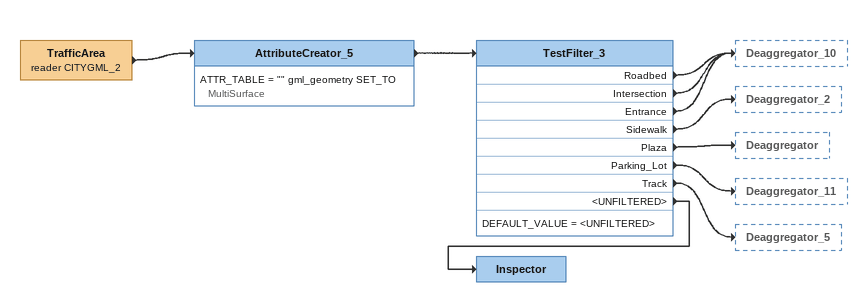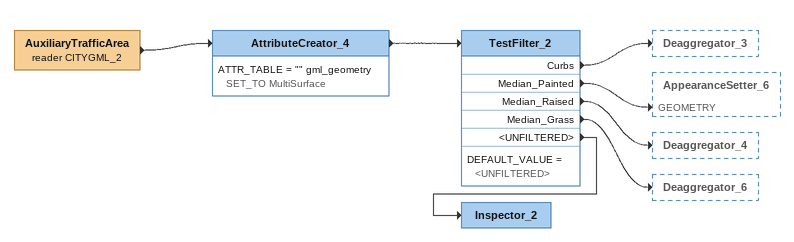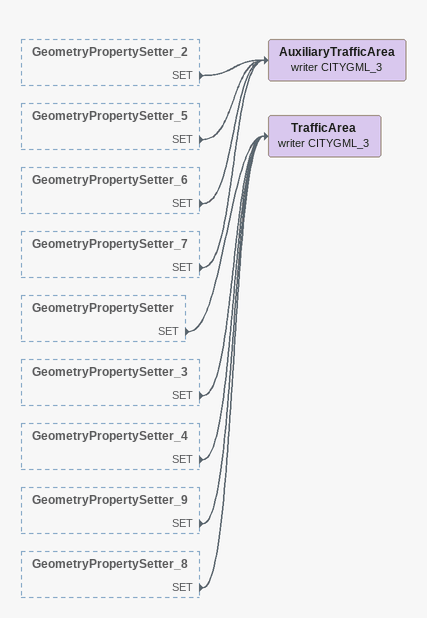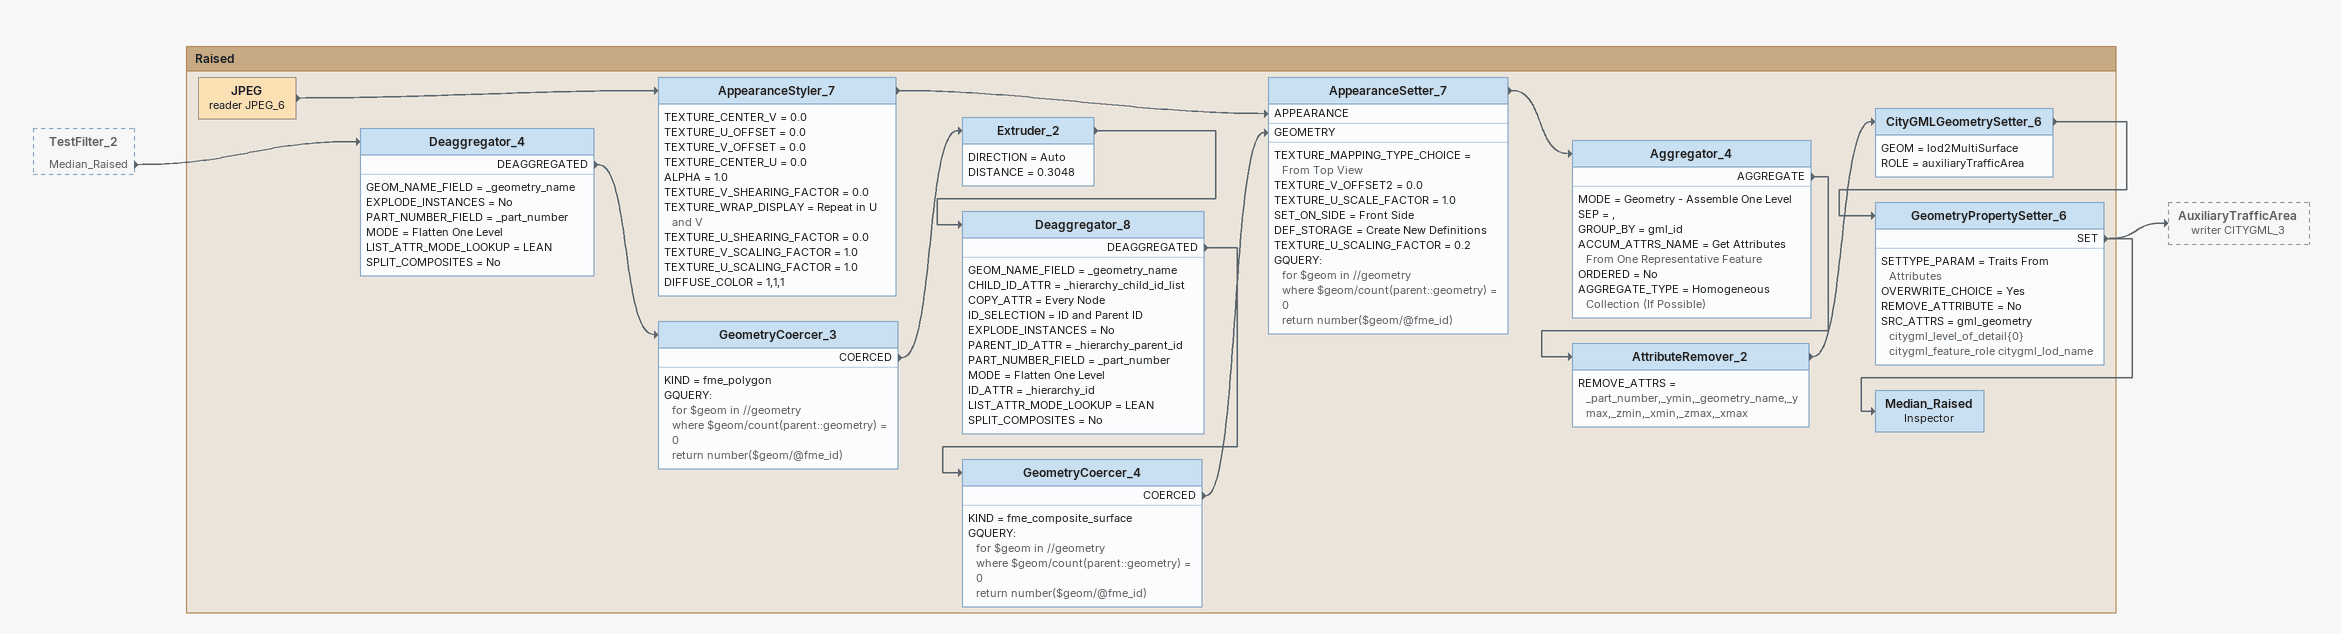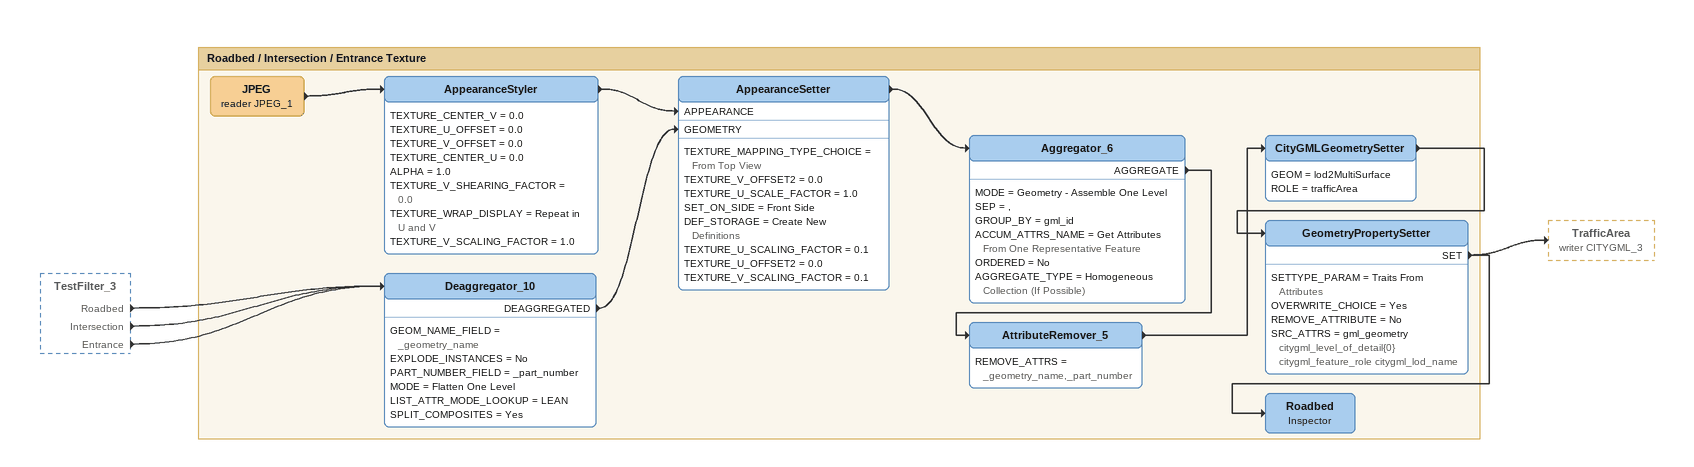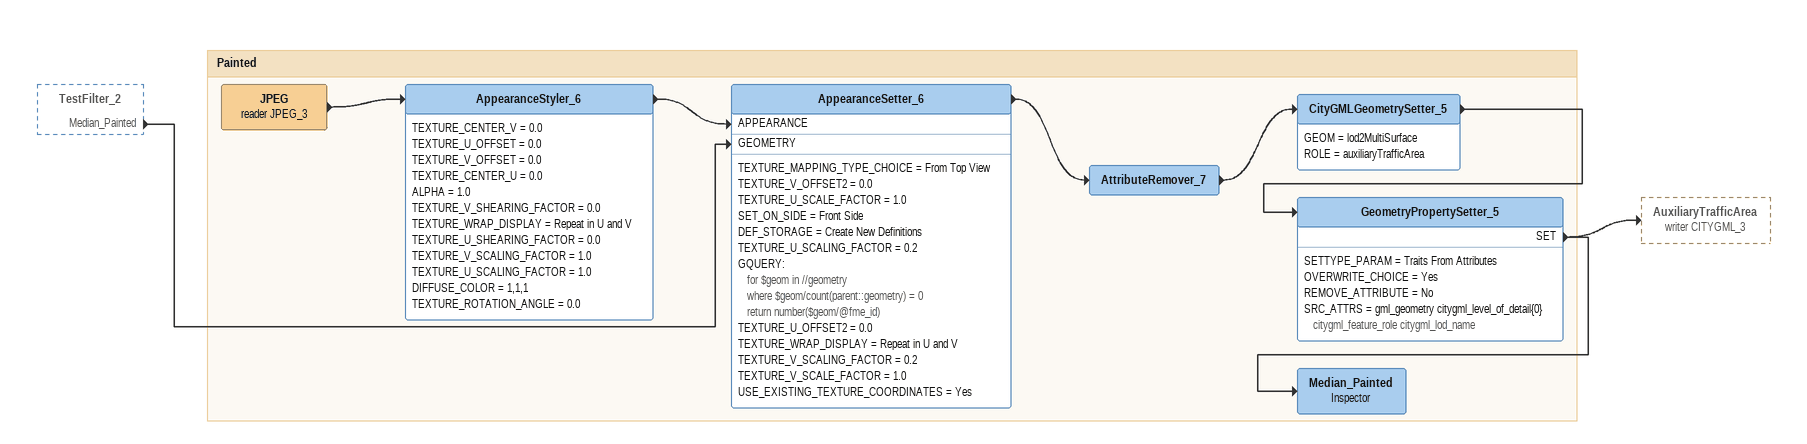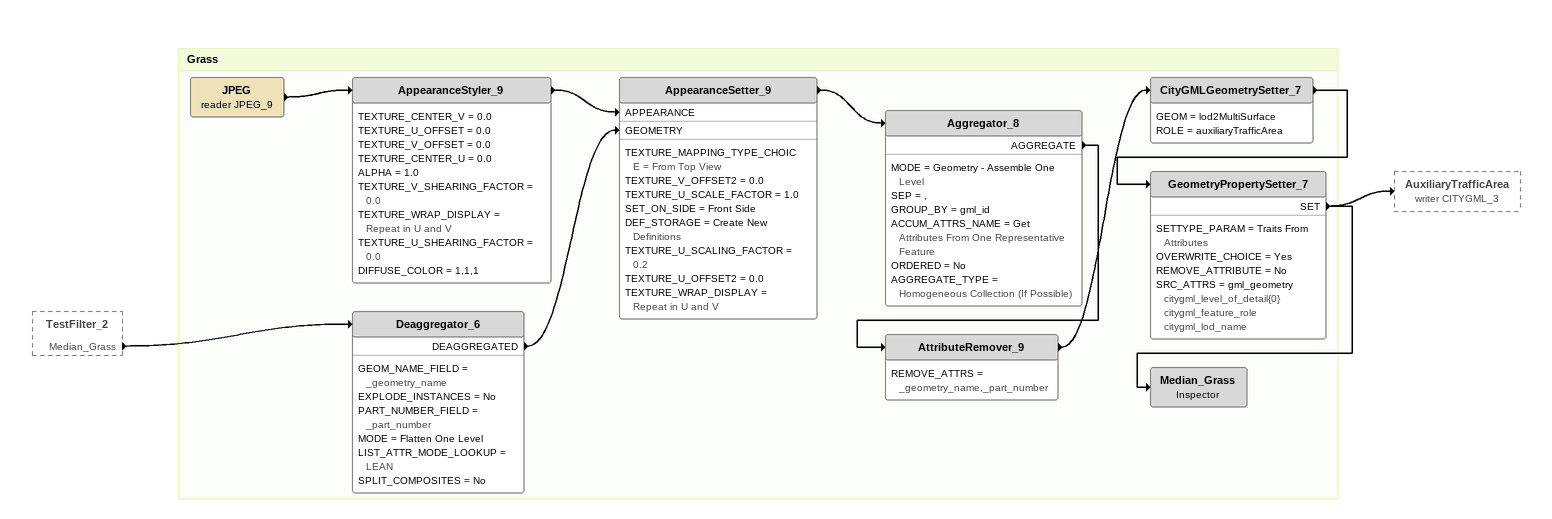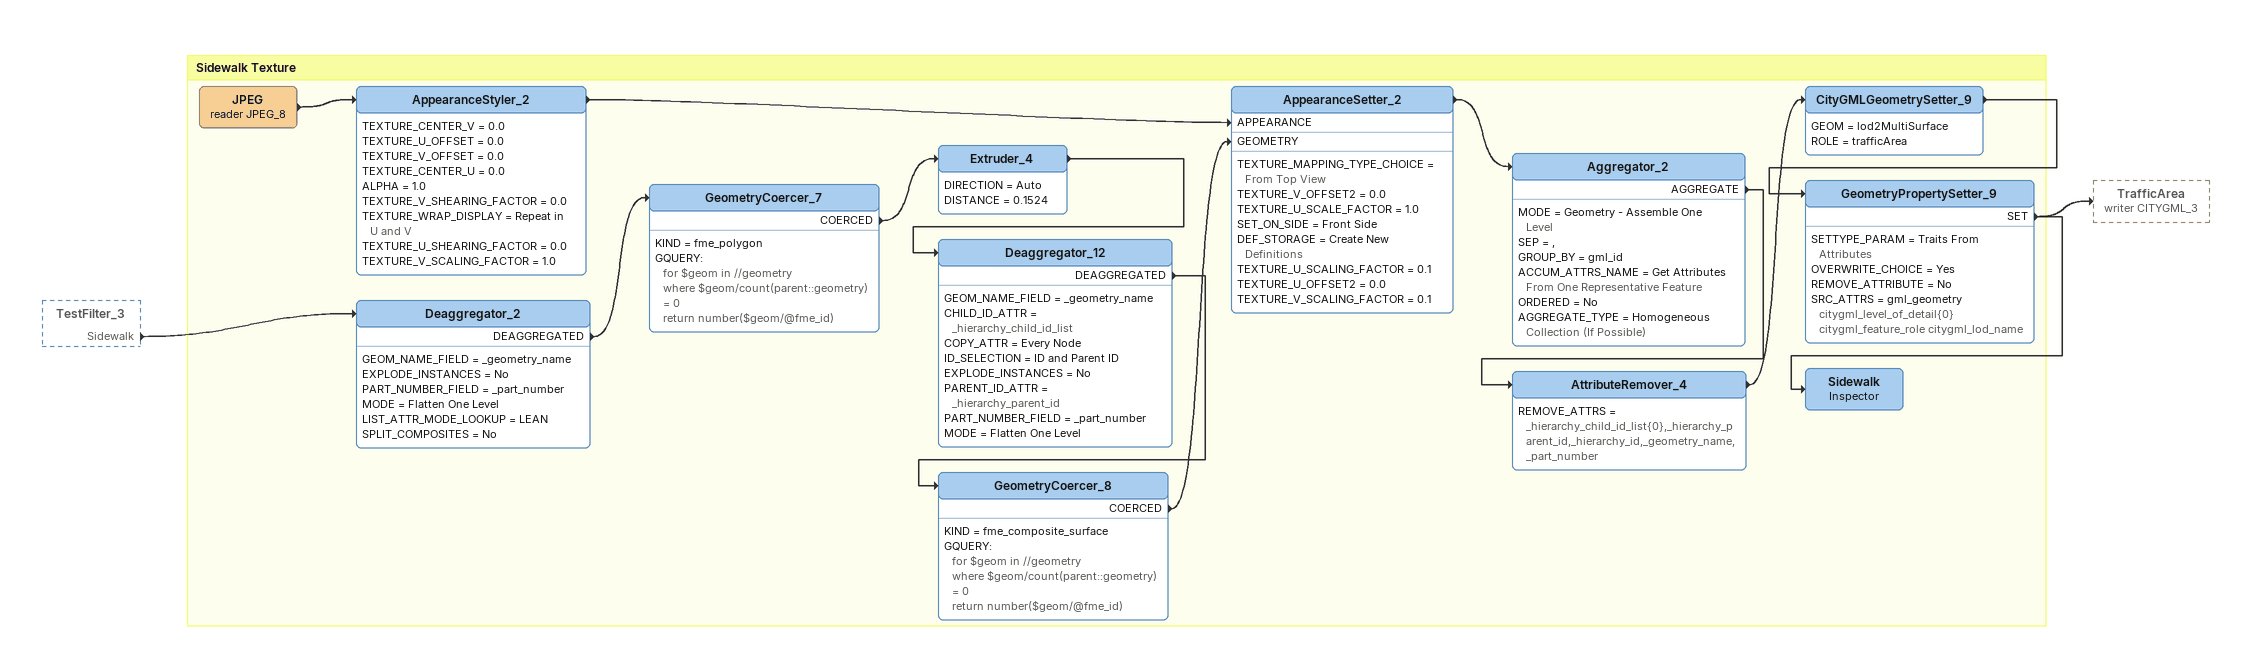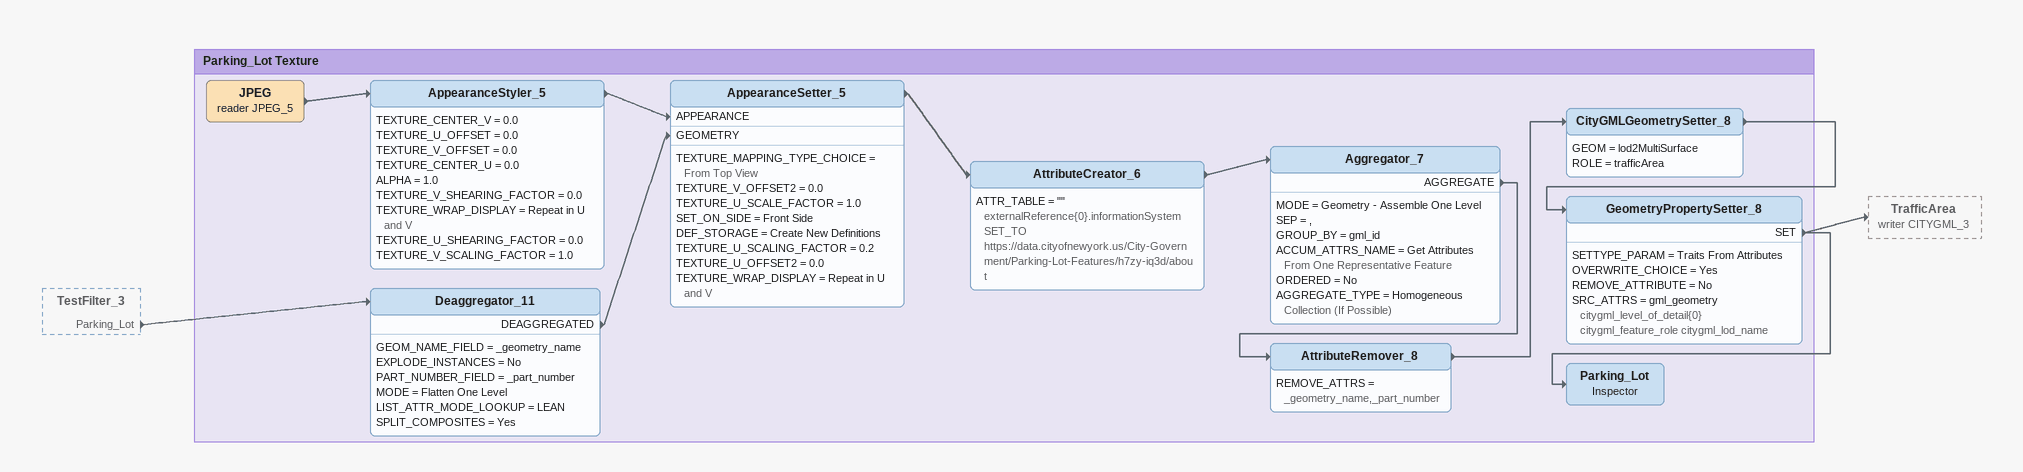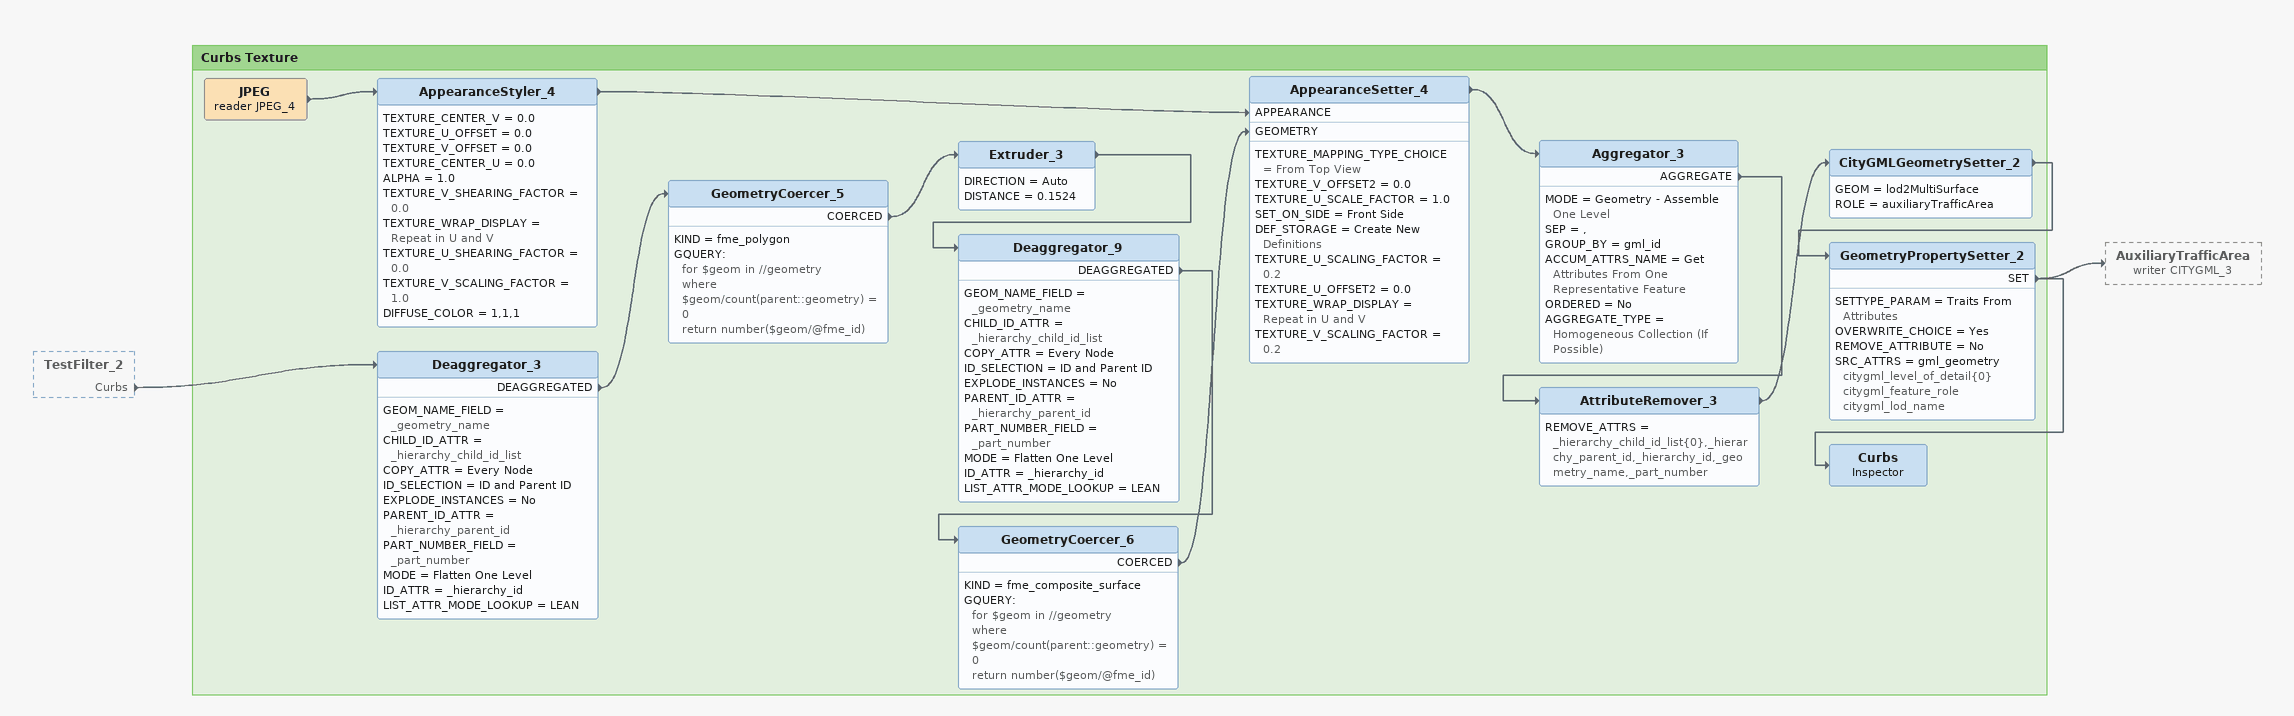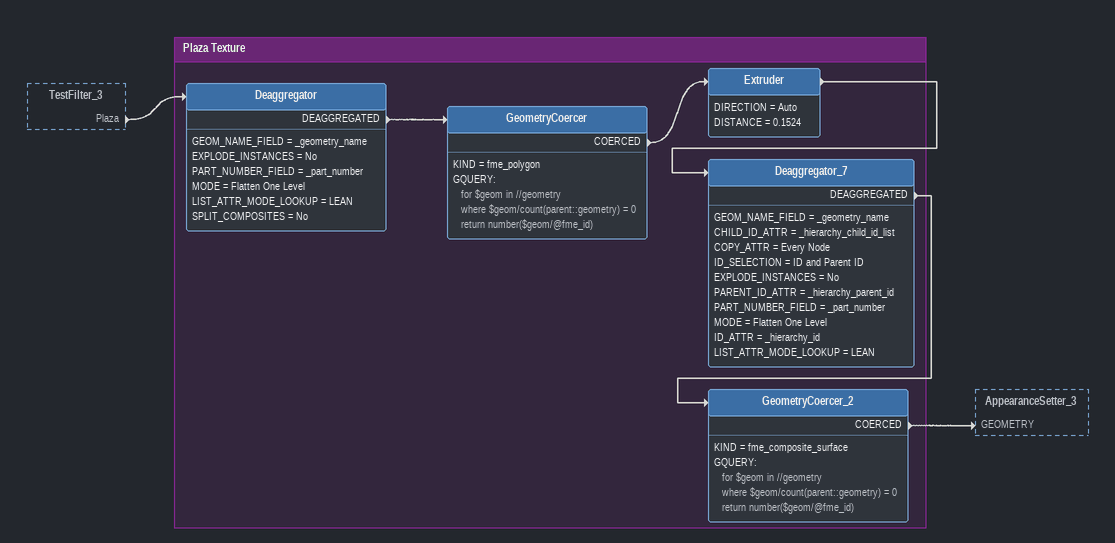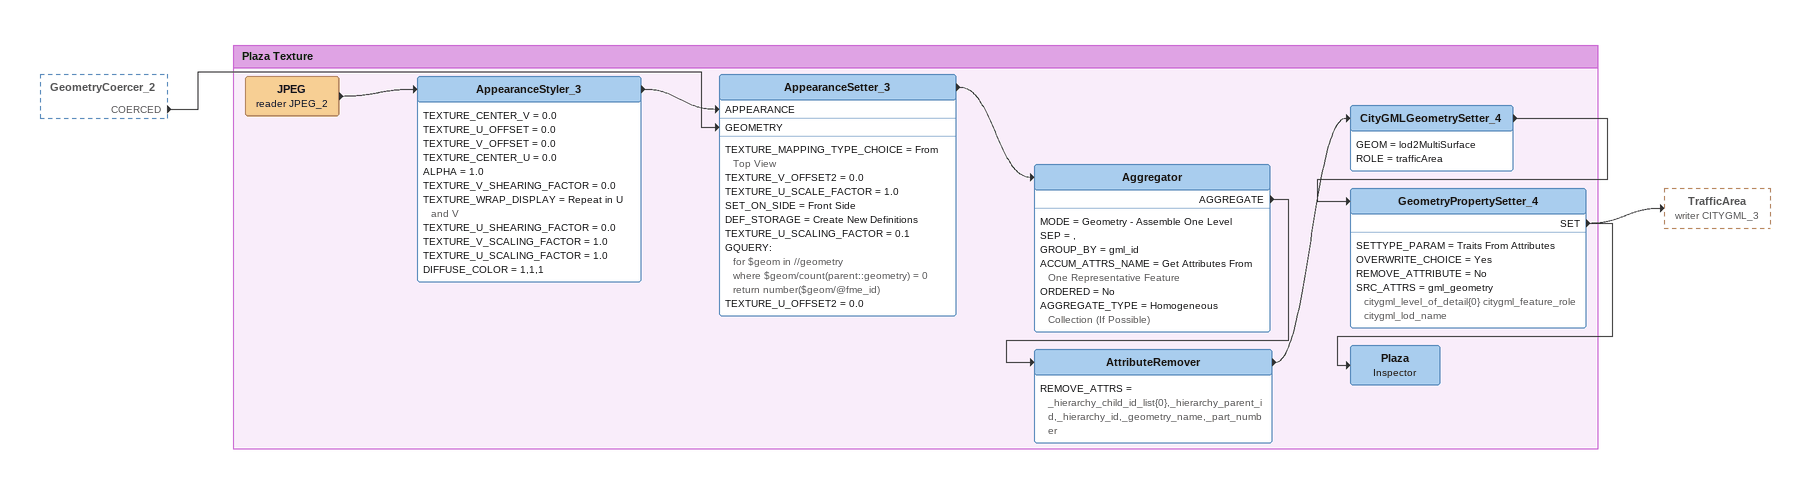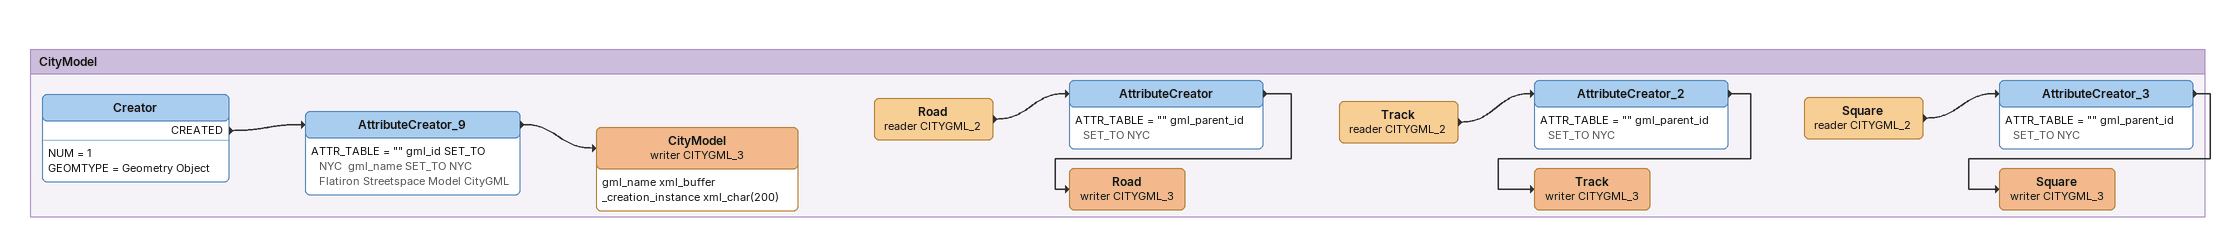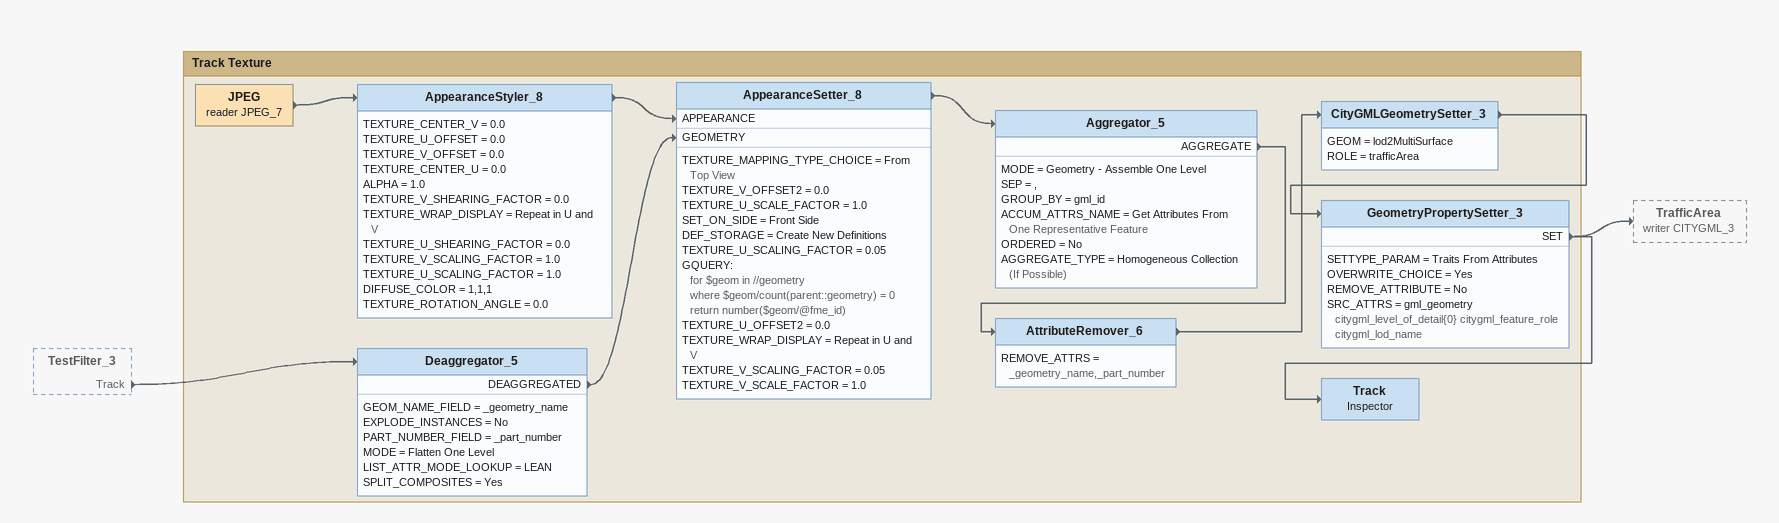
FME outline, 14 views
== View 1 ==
TrafficArea (reader CITYGML_2)
    -> AttributeCreator_5
AttributeCreator_5
    ATTR_TABLE = "" gml_geometry SET_TO MultiSurface
    -> TestFilter_3
TestFilter_3
    DEFAULT_VALUE = <UNFILTERED>
    Roadbed -> Deaggregator_10
    Intersection -> Deaggregator_10
    Entrance -> Deaggregator_10
    Sidewalk -> Deaggregator_2
    Plaza -> Deaggregator
    Parking_Lot -> Deaggregator_11
    Track -> Deaggregator_5
    <UNFILTERED> -> Inspector
Inspector

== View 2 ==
AuxiliaryTrafficArea (reader CITYGML_2)
    -> AttributeCreator_4
AttributeCreator_4
    ATTR_TABLE = "" gml_geometry SET_TO MultiSurface
    -> TestFilter_2
TestFilter_2
    DEFAULT_VALUE = <UNFILTERED>
    Curbs -> Deaggregator_3
    Median_Painted -> AppearanceSetter_6 [GEOMETRY]
    Median_Raised -> Deaggregator_4
    Median_Grass -> Deaggregator_6
    <UNFILTERED> -> Inspector_2
Inspector_2

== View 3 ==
GeometryPropertySetter_2 [outside]
    SET -> AuxiliaryTrafficArea (writer CITYGML_3)
GeometryPropertySetter_5 [outside]
    SET -> AuxiliaryTrafficArea (writer CITYGML_3)
GeometryPropertySetter_6 [outside]
    SET -> AuxiliaryTrafficArea (writer CITYGML_3)
GeometryPropertySetter_7 [outside]
    SET -> AuxiliaryTrafficArea (writer CITYGML_3)
GeometryPropertySetter [outside]
    SET -> TrafficArea (writer CITYGML_3)
GeometryPropertySetter_3 [outside]
    SET -> TrafficArea (writer CITYGML_3)
GeometryPropertySetter_4 [outside]
    SET -> TrafficArea (writer CITYGML_3)
GeometryPropertySetter_9 [outside]
    SET -> TrafficArea (writer CITYGML_3)
GeometryPropertySetter_8 [outside]
    SET -> TrafficArea (writer CITYGML_3)
AuxiliaryTrafficArea (writer CITYGML_3)
TrafficArea (writer CITYGML_3)

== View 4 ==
TestFilter_2 [outside]
    Median_Raised -> Deaggregator_4

Bookmark: Raised
Deaggregator_4
    GEOM_NAME_FIELD = _geometry_name
    EXPLODE_INSTANCES = No
    PART_NUMBER_FIELD = _part_number
    MODE = Flatten One Level
    LIST_ATTR_MODE_LOOKUP = LEAN
    SPLIT_COMPOSITES = No
    DEAGGREGATED -> GeometryCoercer_3
GeometryCoercer_3
    KIND = fme_polygon
    GQUERY:
      for $geom in //geometry
      where $geom/count(parent::geometry) = 0
      return number($geom/@fme_id)
    COERCED -> Extruder_2
Extruder_2
    DIRECTION = Auto
    DISTANCE = 0.3048
    -> Deaggregator_8
Deaggregator_8
    GEOM_NAME_FIELD = _geometry_name
    CHILD_ID_ATTR = _hierarchy_child_id_list
    COPY_ATTR = Every Node
    ID_SELECTION = ID and Parent ID
    EXPLODE_INSTANCES = No
    PARENT_ID_ATTR = _hierarchy_parent_id
    PART_NUMBER_FIELD = _part_number
    MODE = Flatten One Level
    ID_ATTR = _hierarchy_id
    LIST_ATTR_MODE_LOOKUP = LEAN
    SPLIT_COMPOSITES = No
    DEAGGREGATED -> GeometryCoercer_4
GeometryCoercer_4
    KIND = fme_composite_surface
    GQUERY:
      for $geom in //geometry
      where $geom/count(parent::geometry) = 0
      return number($geom/@fme_id)
    COERCED -> AppearanceSetter_7 [GEOMETRY]
JPEG (reader JPEG_6)
    -> AppearanceStyler_7
AppearanceStyler_7
    TEXTURE_CENTER_V = 0.0
    TEXTURE_U_OFFSET = 0.0
    TEXTURE_V_OFFSET = 0.0
    TEXTURE_CENTER_U = 0.0
    ALPHA = 1.0
    TEXTURE_V_SHEARING_FACTOR = 0.0
    TEXTURE_WRAP_DISPLAY = Repeat in U and V
    TEXTURE_U_SHEARING_FACTOR = 0.0
    TEXTURE_V_SCALING_FACTOR = 1.0
    TEXTURE_U_SCALING_FACTOR = 1.0
    DIFFUSE_COLOR = 1,1,1
    -> AppearanceSetter_7 [APPEARANCE]
AppearanceSetter_7
    TEXTURE_MAPPING_TYPE_CHOICE = From Top View
    TEXTURE_V_OFFSET2 = 0.0
    TEXTURE_U_SCALE_FACTOR = 1.0
    SET_ON_SIDE = Front Side
    DEF_STORAGE = Create New Definitions
    TEXTURE_U_SCALING_FACTOR = 0.2
    GQUERY:
      for $geom in //geometry
      where $geom/count(parent::geometry) = 0
      return number($geom/@fme_id)
    -> Aggregator_4
Aggregator_4
    MODE = Geometry - Assemble One Level
    SEP = ,
    GROUP_BY = gml_id
    ACCUM_ATTRS_NAME = Get Attributes From One Representative Feature
    ORDERED = No
    AGGREGATE_TYPE = Homogeneous Collection (If Possible)
    AGGREGATE -> AttributeRemover_2
AttributeRemover_2
    REMOVE_ATTRS = _part_number,_ymin,_geometry_name,_ymax,_zmin,_xmin,_zmax,_xmax
    -> CityGMLGeometrySetter_6
CityGMLGeometrySetter_6
    GEOM = lod2MultiSurface
    ROLE = auxiliaryTrafficArea
    -> GeometryPropertySetter_6
GeometryPropertySetter_6
    SETTYPE_PARAM = Traits From Attributes
    OVERWRITE_CHOICE = Yes
    REMOVE_ATTRIBUTE = No
    SRC_ATTRS = gml_geometry citygml_level_of_detail{0} citygml_feature_role citygml_lod_name
    SET -> AuxiliaryTrafficArea (writer CITYGML_3)
    SET -> Median_Raised
Median_Raised: Inspector

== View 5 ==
TestFilter_3 [outside]
    Roadbed -> Deaggregator_10
    Intersection -> Deaggregator_10
    Entrance -> Deaggregator_10

Bookmark: Roadbed / Intersection / Entrance Texture
Deaggregator_10
    GEOM_NAME_FIELD = _geometry_name
    EXPLODE_INSTANCES = No
    PART_NUMBER_FIELD = _part_number
    MODE = Flatten One Level
    LIST_ATTR_MODE_LOOKUP = LEAN
    SPLIT_COMPOSITES = Yes
    DEAGGREGATED -> AppearanceSetter [GEOMETRY]
JPEG (reader JPEG_1)
    -> AppearanceStyler
AppearanceStyler
    TEXTURE_CENTER_V = 0.0
    TEXTURE_U_OFFSET = 0.0
    TEXTURE_V_OFFSET = 0.0
    TEXTURE_CENTER_U = 0.0
    ALPHA = 1.0
    TEXTURE_V_SHEARING_FACTOR = 0.0
    TEXTURE_WRAP_DISPLAY = Repeat in U and V
    TEXTURE_V_SCALING_FACTOR = 1.0
    -> AppearanceSetter [APPEARANCE]
AppearanceSetter
    TEXTURE_MAPPING_TYPE_CHOICE = From Top View
    TEXTURE_V_OFFSET2 = 0.0
    TEXTURE_U_SCALE_FACTOR = 1.0
    SET_ON_SIDE = Front Side
    DEF_STORAGE = Create New Definitions
    TEXTURE_U_SCALING_FACTOR = 0.1
    TEXTURE_U_OFFSET2 = 0.0
    TEXTURE_V_SCALING_FACTOR = 0.1
    -> Aggregator_6
Aggregator_6
    MODE = Geometry - Assemble One Level
    SEP = ,
    GROUP_BY = gml_id
    ACCUM_ATTRS_NAME = Get Attributes From One Representative Feature
    ORDERED = No
    AGGREGATE_TYPE = Homogeneous Collection (If Possible)
    AGGREGATE -> AttributeRemover_5
AttributeRemover_5
    REMOVE_ATTRS = _geometry_name,_part_number
    -> CityGMLGeometrySetter
CityGMLGeometrySetter
    GEOM = lod2MultiSurface
    ROLE = trafficArea
    -> GeometryPropertySetter
GeometryPropertySetter
    SETTYPE_PARAM = Traits From Attributes
    OVERWRITE_CHOICE = Yes
    REMOVE_ATTRIBUTE = No
    SRC_ATTRS = gml_geometry citygml_level_of_detail{0} citygml_feature_role citygml_lod_name
    SET -> Roadbed
    SET -> TrafficArea (writer CITYGML_3)
Roadbed: Inspector

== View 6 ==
TestFilter_2 [outside]
    Median_Painted -> AppearanceSetter_6 [GEOMETRY]

Bookmark: Painted
JPEG (reader JPEG_3)
    -> AppearanceStyler_6
AppearanceStyler_6
    TEXTURE_CENTER_V = 0.0
    TEXTURE_U_OFFSET = 0.0
    TEXTURE_V_OFFSET = 0.0
    TEXTURE_CENTER_U = 0.0
    ALPHA = 1.0
    TEXTURE_V_SHEARING_FACTOR = 0.0
    TEXTURE_WRAP_DISPLAY = Repeat in U and V
    TEXTURE_U_SHEARING_FACTOR = 0.0
    TEXTURE_V_SCALING_FACTOR = 1.0
    TEXTURE_U_SCALING_FACTOR = 1.0
    DIFFUSE_COLOR = 1,1,1
    TEXTURE_ROTATION_ANGLE = 0.0
    -> AppearanceSetter_6 [APPEARANCE]
AppearanceSetter_6
    TEXTURE_MAPPING_TYPE_CHOICE = From Top View
    TEXTURE_V_OFFSET2 = 0.0
    TEXTURE_U_SCALE_FACTOR = 1.0
    SET_ON_SIDE = Front Side
    DEF_STORAGE = Create New Definitions
    TEXTURE_U_SCALING_FACTOR = 0.2
    GQUERY:
      for $geom in //geometry
      where $geom/count(parent::geometry) = 0
      return number($geom/@fme_id)
    TEXTURE_U_OFFSET2 = 0.0
    TEXTURE_WRAP_DISPLAY = Repeat in U and V
    TEXTURE_V_SCALING_FACTOR = 0.2
    TEXTURE_V_SCALE_FACTOR = 1.0
    USE_EXISTING_TEXTURE_COORDINATES = Yes
    -> AttributeRemover_7
AttributeRemover_7
    -> CityGMLGeometrySetter_5
CityGMLGeometrySetter_5
    GEOM = lod2MultiSurface
    ROLE = auxiliaryTrafficArea
    -> GeometryPropertySetter_5
GeometryPropertySetter_5
    SETTYPE_PARAM = Traits From Attributes
    OVERWRITE_CHOICE = Yes
    REMOVE_ATTRIBUTE = No
    SRC_ATTRS = gml_geometry citygml_level_of_detail{0} citygml_feature_role citygml_lod_name
    SET -> AuxiliaryTrafficArea (writer CITYGML_3)
    SET -> Median_Painted
Median_Painted: Inspector

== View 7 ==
TestFilter_2 [outside]
    Median_Grass -> Deaggregator_6

Bookmark: Grass
Deaggregator_6
    GEOM_NAME_FIELD = _geometry_name
    EXPLODE_INSTANCES = No
    PART_NUMBER_FIELD = _part_number
    MODE = Flatten One Level
    LIST_ATTR_MODE_LOOKUP = LEAN
    SPLIT_COMPOSITES = No
    DEAGGREGATED -> AppearanceSetter_9 [GEOMETRY]
JPEG (reader JPEG_9)
    -> AppearanceStyler_9
AppearanceStyler_9
    TEXTURE_CENTER_V = 0.0
    TEXTURE_U_OFFSET = 0.0
    TEXTURE_V_OFFSET = 0.0
    TEXTURE_CENTER_U = 0.0
    ALPHA = 1.0
    TEXTURE_V_SHEARING_FACTOR = 0.0
    TEXTURE_WRAP_DISPLAY = Repeat in U and V
    TEXTURE_U_SHEARING_FACTOR = 0.0
    DIFFUSE_COLOR = 1,1,1
    -> AppearanceSetter_9 [APPEARANCE]
AppearanceSetter_9
    TEXTURE_MAPPING_TYPE_CHOICE = From Top View
    TEXTURE_V_OFFSET2 = 0.0
    TEXTURE_U_SCALE_FACTOR = 1.0
    SET_ON_SIDE = Front Side
    DEF_STORAGE = Create New Definitions
    TEXTURE_U_SCALING_FACTOR = 0.2
    TEXTURE_U_OFFSET2 = 0.0
    TEXTURE_WRAP_DISPLAY = Repeat in U and V
    -> Aggregator_8
Aggregator_8
    MODE = Geometry - Assemble One Level
    SEP = ,
    GROUP_BY = gml_id
    ACCUM_ATTRS_NAME = Get Attributes From One Representative Feature
    ORDERED = No
    AGGREGATE_TYPE = Homogeneous Collection (If Possible)
    AGGREGATE -> AttributeRemover_9
AttributeRemover_9
    REMOVE_ATTRS = _geometry_name,_part_number
    -> CityGMLGeometrySetter_7
CityGMLGeometrySetter_7
    GEOM = lod2MultiSurface
    ROLE = auxiliaryTrafficArea
    -> GeometryPropertySetter_7
GeometryPropertySetter_7
    SETTYPE_PARAM = Traits From Attributes
    OVERWRITE_CHOICE = Yes
    REMOVE_ATTRIBUTE = No
    SRC_ATTRS = gml_geometry citygml_level_of_detail{0} citygml_feature_role citygml_lod_name
    SET -> AuxiliaryTrafficArea (writer CITYGML_3)
    SET -> Median_Grass
Median_Grass: Inspector

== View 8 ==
TestFilter_3 [outside]
    Sidewalk -> Deaggregator_2

Bookmark: Sidewalk Texture
Deaggregator_2
    GEOM_NAME_FIELD = _geometry_name
    EXPLODE_INSTANCES = No
    PART_NUMBER_FIELD = _part_number
    MODE = Flatten One Level
    LIST_ATTR_MODE_LOOKUP = LEAN
    SPLIT_COMPOSITES = No
    DEAGGREGATED -> GeometryCoercer_7
GeometryCoercer_7
    KIND = fme_polygon
    GQUERY:
      for $geom in //geometry
      where $geom/count(parent::geometry) = 0
      return number($geom/@fme_id)
    COERCED -> Extruder_4
Extruder_4
    DIRECTION = Auto
    DISTANCE = 0.1524
    -> Deaggregator_12
Deaggregator_12
    GEOM_NAME_FIELD = _geometry_name
    CHILD_ID_ATTR = _hierarchy_child_id_list
    COPY_ATTR = Every Node
    ID_SELECTION = ID and Parent ID
    EXPLODE_INSTANCES = No
    PARENT_ID_ATTR = _hierarchy_parent_id
    PART_NUMBER_FIELD = _part_number
    MODE = Flatten One Level
    DEAGGREGATED -> GeometryCoercer_8
GeometryCoercer_8
    KIND = fme_composite_surface
    GQUERY:
      for $geom in //geometry
      where $geom/count(parent::geometry) = 0
      return number($geom/@fme_id)
    COERCED -> AppearanceSetter_2 [GEOMETRY]
JPEG (reader JPEG_8)
    -> AppearanceStyler_2
AppearanceStyler_2
    TEXTURE_CENTER_V = 0.0
    TEXTURE_U_OFFSET = 0.0
    TEXTURE_V_OFFSET = 0.0
    TEXTURE_CENTER_U = 0.0
    ALPHA = 1.0
    TEXTURE_V_SHEARING_FACTOR = 0.0
    TEXTURE_WRAP_DISPLAY = Repeat in U and V
    TEXTURE_U_SHEARING_FACTOR = 0.0
    TEXTURE_V_SCALING_FACTOR = 1.0
    -> AppearanceSetter_2 [APPEARANCE]
AppearanceSetter_2
    TEXTURE_MAPPING_TYPE_CHOICE = From Top View
    TEXTURE_V_OFFSET2 = 0.0
    TEXTURE_U_SCALE_FACTOR = 1.0
    SET_ON_SIDE = Front Side
    DEF_STORAGE = Create New Definitions
    TEXTURE_U_SCALING_FACTOR = 0.1
    TEXTURE_U_OFFSET2 = 0.0
    TEXTURE_V_SCALING_FACTOR = 0.1
    -> Aggregator_2
Aggregator_2
    MODE = Geometry - Assemble One Level
    SEP = ,
    GROUP_BY = gml_id
    ACCUM_ATTRS_NAME = Get Attributes From One Representative Feature
    ORDERED = No
    AGGREGATE_TYPE = Homogeneous Collection (If Possible)
    AGGREGATE -> AttributeRemover_4
AttributeRemover_4
    REMOVE_ATTRS = _hierarchy_child_id_list{0},_hierarchy_parent_id,_hierarchy_id,_geometry_name,_part_number
    -> CityGMLGeometrySetter_9
CityGMLGeometrySetter_9
    GEOM = lod2MultiSurface
    ROLE = trafficArea
    -> GeometryPropertySetter_9
GeometryPropertySetter_9
    SETTYPE_PARAM = Traits From Attributes
    OVERWRITE_CHOICE = Yes
    REMOVE_ATTRIBUTE = No
    SRC_ATTRS = gml_geometry citygml_level_of_detail{0} citygml_feature_role citygml_lod_name
    SET -> TrafficArea (writer CITYGML_3)
    SET -> Sidewalk
Sidewalk: Inspector

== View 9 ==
TestFilter_3 [outside]
    Parking_Lot -> Deaggregator_11

Bookmark: Parking_Lot Texture
Deaggregator_11
    GEOM_NAME_FIELD = _geometry_name
    EXPLODE_INSTANCES = No
    PART_NUMBER_FIELD = _part_number
    MODE = Flatten One Level
    LIST_ATTR_MODE_LOOKUP = LEAN
    SPLIT_COMPOSITES = Yes
    DEAGGREGATED -> AppearanceSetter_5 [GEOMETRY]
JPEG (reader JPEG_5)
    -> AppearanceStyler_5
AppearanceStyler_5
    TEXTURE_CENTER_V = 0.0
    TEXTURE_U_OFFSET = 0.0
    TEXTURE_V_OFFSET = 0.0
    TEXTURE_CENTER_U = 0.0
    ALPHA = 1.0
    TEXTURE_V_SHEARING_FACTOR = 0.0
    TEXTURE_WRAP_DISPLAY = Repeat in U and V
    TEXTURE_U_SHEARING_FACTOR = 0.0
    TEXTURE_V_SCALING_FACTOR = 1.0
    -> AppearanceSetter_5 [APPEARANCE]
AppearanceSetter_5
    TEXTURE_MAPPING_TYPE_CHOICE = From Top View
    TEXTURE_V_OFFSET2 = 0.0
    TEXTURE_U_SCALE_FACTOR = 1.0
    SET_ON_SIDE = Front Side
    DEF_STORAGE = Create New Definitions
    TEXTURE_U_SCALING_FACTOR = 0.2
    TEXTURE_U_OFFSET2 = 0.0
    TEXTURE_WRAP_DISPLAY = Repeat in U and V
    -> AttributeCreator_6
AttributeCreator_6
    ATTR_TABLE = "" externalReference{0}.informationSystem SET_TO https://data.cityofnewyork.us/City-Government/Parking-Lot-Features/h7zy-iq3d/about
    -> Aggregator_7
Aggregator_7
    MODE = Geometry - Assemble One Level
    SEP = ,
    GROUP_BY = gml_id
    ACCUM_ATTRS_NAME = Get Attributes From One Representative Feature
    ORDERED = No
    AGGREGATE_TYPE = Homogeneous Collection (If Possible)
    AGGREGATE -> AttributeRemover_8
AttributeRemover_8
    REMOVE_ATTRS = _geometry_name,_part_number
    -> CityGMLGeometrySetter_8
CityGMLGeometrySetter_8
    GEOM = lod2MultiSurface
    ROLE = trafficArea
    -> GeometryPropertySetter_8
GeometryPropertySetter_8
    SETTYPE_PARAM = Traits From Attributes
    OVERWRITE_CHOICE = Yes
    REMOVE_ATTRIBUTE = No
    SRC_ATTRS = gml_geometry citygml_level_of_detail{0} citygml_feature_role citygml_lod_name
    SET -> TrafficArea (writer CITYGML_3)
    SET -> Parking_Lot
Parking_Lot: Inspector

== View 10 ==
TestFilter_2 [outside]
    Curbs -> Deaggregator_3

Bookmark: Curbs Texture
Deaggregator_3
    GEOM_NAME_FIELD = _geometry_name
    CHILD_ID_ATTR = _hierarchy_child_id_list
    COPY_ATTR = Every Node
    ID_SELECTION = ID and Parent ID
    EXPLODE_INSTANCES = No
    PARENT_ID_ATTR = _hierarchy_parent_id
    PART_NUMBER_FIELD = _part_number
    MODE = Flatten One Level
    ID_ATTR = _hierarchy_id
    LIST_ATTR_MODE_LOOKUP = LEAN
    DEAGGREGATED -> GeometryCoercer_5
GeometryCoercer_5
    KIND = fme_polygon
    GQUERY:
      for $geom in //geometry
      where $geom/count(parent::geometry) = 0
      return number($geom/@fme_id)
    COERCED -> Extruder_3
Extruder_3
    DIRECTION = Auto
    DISTANCE = 0.1524
    -> Deaggregator_9
Deaggregator_9
    GEOM_NAME_FIELD = _geometry_name
    CHILD_ID_ATTR = _hierarchy_child_id_list
    COPY_ATTR = Every Node
    ID_SELECTION = ID and Parent ID
    EXPLODE_INSTANCES = No
    PARENT_ID_ATTR = _hierarchy_parent_id
    PART_NUMBER_FIELD = _part_number
    MODE = Flatten One Level
    ID_ATTR = _hierarchy_id
    LIST_ATTR_MODE_LOOKUP = LEAN
    DEAGGREGATED -> GeometryCoercer_6
GeometryCoercer_6
    KIND = fme_composite_surface
    GQUERY:
      for $geom in //geometry
      where $geom/count(parent::geometry) = 0
      return number($geom/@fme_id)
    COERCED -> AppearanceSetter_4 [GEOMETRY]
JPEG (reader JPEG_4)
    -> AppearanceStyler_4
AppearanceStyler_4
    TEXTURE_CENTER_V = 0.0
    TEXTURE_U_OFFSET = 0.0
    TEXTURE_V_OFFSET = 0.0
    TEXTURE_CENTER_U = 0.0
    ALPHA = 1.0
    TEXTURE_V_SHEARING_FACTOR = 0.0
    TEXTURE_WRAP_DISPLAY = Repeat in U and V
    TEXTURE_U_SHEARING_FACTOR = 0.0
    TEXTURE_V_SCALING_FACTOR = 1.0
    DIFFUSE_COLOR = 1,1,1
    -> AppearanceSetter_4 [APPEARANCE]
AppearanceSetter_4
    TEXTURE_MAPPING_TYPE_CHOICE = From Top View
    TEXTURE_V_OFFSET2 = 0.0
    TEXTURE_U_SCALE_FACTOR = 1.0
    SET_ON_SIDE = Front Side
    DEF_STORAGE = Create New Definitions
    TEXTURE_U_SCALING_FACTOR = 0.2
    TEXTURE_U_OFFSET2 = 0.0
    TEXTURE_WRAP_DISPLAY = Repeat in U and V
    TEXTURE_V_SCALING_FACTOR = 0.2
    -> Aggregator_3
Aggregator_3
    MODE = Geometry - Assemble One Level
    SEP = ,
    GROUP_BY = gml_id
    ACCUM_ATTRS_NAME = Get Attributes From One Representative Feature
    ORDERED = No
    AGGREGATE_TYPE = Homogeneous Collection (If Possible)
    AGGREGATE -> AttributeRemover_3
AttributeRemover_3
    REMOVE_ATTRS = _hierarchy_child_id_list{0},_hierarchy_parent_id,_hierarchy_id,_geometry_name,_part_number
    -> CityGMLGeometrySetter_2
CityGMLGeometrySetter_2
    GEOM = lod2MultiSurface
    ROLE = auxiliaryTrafficArea
    -> GeometryPropertySetter_2
GeometryPropertySetter_2
    SETTYPE_PARAM = Traits From Attributes
    OVERWRITE_CHOICE = Yes
    REMOVE_ATTRIBUTE = No
    SRC_ATTRS = gml_geometry citygml_level_of_detail{0} citygml_feature_role citygml_lod_name
    SET -> AuxiliaryTrafficArea (writer CITYGML_3)
    SET -> Curbs
Curbs: Inspector

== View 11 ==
TestFilter_3 [outside]
    Plaza -> Deaggregator

Bookmark: Plaza Texture
Deaggregator
    GEOM_NAME_FIELD = _geometry_name
    EXPLODE_INSTANCES = No
    PART_NUMBER_FIELD = _part_number
    MODE = Flatten One Level
    LIST_ATTR_MODE_LOOKUP = LEAN
    SPLIT_COMPOSITES = No
    DEAGGREGATED -> GeometryCoercer
GeometryCoercer
    KIND = fme_polygon
    GQUERY:
      for $geom in //geometry
      where $geom/count(parent::geometry) = 0
      return number($geom/@fme_id)
    COERCED -> Extruder
Extruder
    DIRECTION = Auto
    DISTANCE = 0.1524
    -> Deaggregator_7
Deaggregator_7
    GEOM_NAME_FIELD = _geometry_name
    CHILD_ID_ATTR = _hierarchy_child_id_list
    COPY_ATTR = Every Node
    ID_SELECTION = ID and Parent ID
    EXPLODE_INSTANCES = No
    PARENT_ID_ATTR = _hierarchy_parent_id
    PART_NUMBER_FIELD = _part_number
    MODE = Flatten One Level
    ID_ATTR = _hierarchy_id
    LIST_ATTR_MODE_LOOKUP = LEAN
    DEAGGREGATED -> GeometryCoercer_2
GeometryCoercer_2
    KIND = fme_composite_surface
    GQUERY:
      for $geom in //geometry
      where $geom/count(parent::geometry) = 0
      return number($geom/@fme_id)
    COERCED -> AppearanceSetter_3 [GEOMETRY]

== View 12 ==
GeometryCoercer_2 [outside]
    COERCED -> AppearanceSetter_3 [GEOMETRY]

Bookmark: Plaza Texture
JPEG (reader JPEG_2)
    -> AppearanceStyler_3
AppearanceStyler_3
    TEXTURE_CENTER_V = 0.0
    TEXTURE_U_OFFSET = 0.0
    TEXTURE_V_OFFSET = 0.0
    TEXTURE_CENTER_U = 0.0
    ALPHA = 1.0
    TEXTURE_V_SHEARING_FACTOR = 0.0
    TEXTURE_WRAP_DISPLAY = Repeat in U and V
    TEXTURE_U_SHEARING_FACTOR = 0.0
    TEXTURE_V_SCALING_FACTOR = 1.0
    TEXTURE_U_SCALING_FACTOR = 1.0
    DIFFUSE_COLOR = 1,1,1
    -> AppearanceSetter_3 [APPEARANCE]
AppearanceSetter_3
    TEXTURE_MAPPING_TYPE_CHOICE = From Top View
    TEXTURE_V_OFFSET2 = 0.0
    TEXTURE_U_SCALE_FACTOR = 1.0
    SET_ON_SIDE = Front Side
    DEF_STORAGE = Create New Definitions
    TEXTURE_U_SCALING_FACTOR = 0.1
    GQUERY:
      for $geom in //geometry
      where $geom/count(parent::geometry) = 0
      return number($geom/@fme_id)
    TEXTURE_U_OFFSET2 = 0.0
    -> Aggregator
Aggregator
    MODE = Geometry - Assemble One Level
    SEP = ,
    GROUP_BY = gml_id
    ACCUM_ATTRS_NAME = Get Attributes From One Representative Feature
    ORDERED = No
    AGGREGATE_TYPE = Homogeneous Collection (If Possible)
    AGGREGATE -> AttributeRemover
AttributeRemover
    REMOVE_ATTRS = _hierarchy_child_id_list{0},_hierarchy_parent_id,_hierarchy_id,_geometry_name,_part_number
    -> CityGMLGeometrySetter_4
CityGMLGeometrySetter_4
    GEOM = lod2MultiSurface
    ROLE = trafficArea
    -> GeometryPropertySetter_4
GeometryPropertySetter_4
    SETTYPE_PARAM = Traits From Attributes
    OVERWRITE_CHOICE = Yes
    REMOVE_ATTRIBUTE = No
    SRC_ATTRS = gml_geometry citygml_level_of_detail{0} citygml_feature_role citygml_lod_name
    SET -> TrafficArea (writer CITYGML_3)
    SET -> Plaza
Plaza: Inspector

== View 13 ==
Bookmark: CityModel
Creator
    NUM = 1
    GEOMTYPE = Geometry Object
    CREATED -> AttributeCreator_9
AttributeCreator_9
    ATTR_TABLE = "" gml_id SET_TO NYC  gml_name SET_TO NYC Flatiron Streetspace Model CityGML
    -> CityModel (writer CITYGML_3)
CityModel (writer CITYGML_3)
    attributes: gml_name xml_buffer, _creation_instance xml_char(200)
Road (reader CITYGML_2)
    -> AttributeCreator
AttributeCreator
    ATTR_TABLE = "" gml_parent_id SET_TO NYC
    -> Road (writer CITYGML_3)
Road (writer CITYGML_3)
Track (reader CITYGML_2)
    -> AttributeCreator_2
AttributeCreator_2
    ATTR_TABLE = "" gml_parent_id SET_TO NYC
    -> Track (writer CITYGML_3)
Track (writer CITYGML_3)
Square (reader CITYGML_2)
    -> AttributeCreator_3
AttributeCreator_3
    ATTR_TABLE = "" gml_parent_id SET_TO NYC
    -> Square (writer CITYGML_3)
Square (writer CITYGML_3)

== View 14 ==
TestFilter_3 [outside]
    Track -> Deaggregator_5

Bookmark: Track Texture
Deaggregator_5
    GEOM_NAME_FIELD = _geometry_name
    EXPLODE_INSTANCES = No
    PART_NUMBER_FIELD = _part_number
    MODE = Flatten One Level
    LIST_ATTR_MODE_LOOKUP = LEAN
    SPLIT_COMPOSITES = Yes
    DEAGGREGATED -> AppearanceSetter_8 [GEOMETRY]
JPEG (reader JPEG_7)
    -> AppearanceStyler_8
AppearanceStyler_8
    TEXTURE_CENTER_V = 0.0
    TEXTURE_U_OFFSET = 0.0
    TEXTURE_V_OFFSET = 0.0
    TEXTURE_CENTER_U = 0.0
    ALPHA = 1.0
    TEXTURE_V_SHEARING_FACTOR = 0.0
    TEXTURE_WRAP_DISPLAY = Repeat in U and V
    TEXTURE_U_SHEARING_FACTOR = 0.0
    TEXTURE_V_SCALING_FACTOR = 1.0
    TEXTURE_U_SCALING_FACTOR = 1.0
    DIFFUSE_COLOR = 1,1,1
    TEXTURE_ROTATION_ANGLE = 0.0
    -> AppearanceSetter_8 [APPEARANCE]
AppearanceSetter_8
    TEXTURE_MAPPING_TYPE_CHOICE = From Top View
    TEXTURE_V_OFFSET2 = 0.0
    TEXTURE_U_SCALE_FACTOR = 1.0
    SET_ON_SIDE = Front Side
    DEF_STORAGE = Create New Definitions
    TEXTURE_U_SCALING_FACTOR = 0.05
    GQUERY:
      for $geom in //geometry
      where $geom/count(parent::geometry) = 0
      return number($geom/@fme_id)
    TEXTURE_U_OFFSET2 = 0.0
    TEXTURE_WRAP_DISPLAY = Repeat in U and V
    TEXTURE_V_SCALING_FACTOR = 0.05
    TEXTURE_V_SCALE_FACTOR = 1.0
    -> Aggregator_5
Aggregator_5
    MODE = Geometry - Assemble One Level
    SEP = ,
    GROUP_BY = gml_id
    ACCUM_ATTRS_NAME = Get Attributes From One Representative Feature
    ORDERED = No
    AGGREGATE_TYPE = Homogeneous Collection (If Possible)
    AGGREGATE -> AttributeRemover_6
AttributeRemover_6
    REMOVE_ATTRS = _geometry_name,_part_number
    -> CityGMLGeometrySetter_3
CityGMLGeometrySetter_3
    GEOM = lod2MultiSurface
    ROLE = trafficArea
    -> GeometryPropertySetter_3
GeometryPropertySetter_3
    SETTYPE_PARAM = Traits From Attributes
    OVERWRITE_CHOICE = Yes
    REMOVE_ATTRIBUTE = No
    SRC_ATTRS = gml_geometry citygml_level_of_detail{0} citygml_feature_role citygml_lod_name
    SET -> Track
    SET -> TrafficArea (writer CITYGML_3)
Track: Inspector
